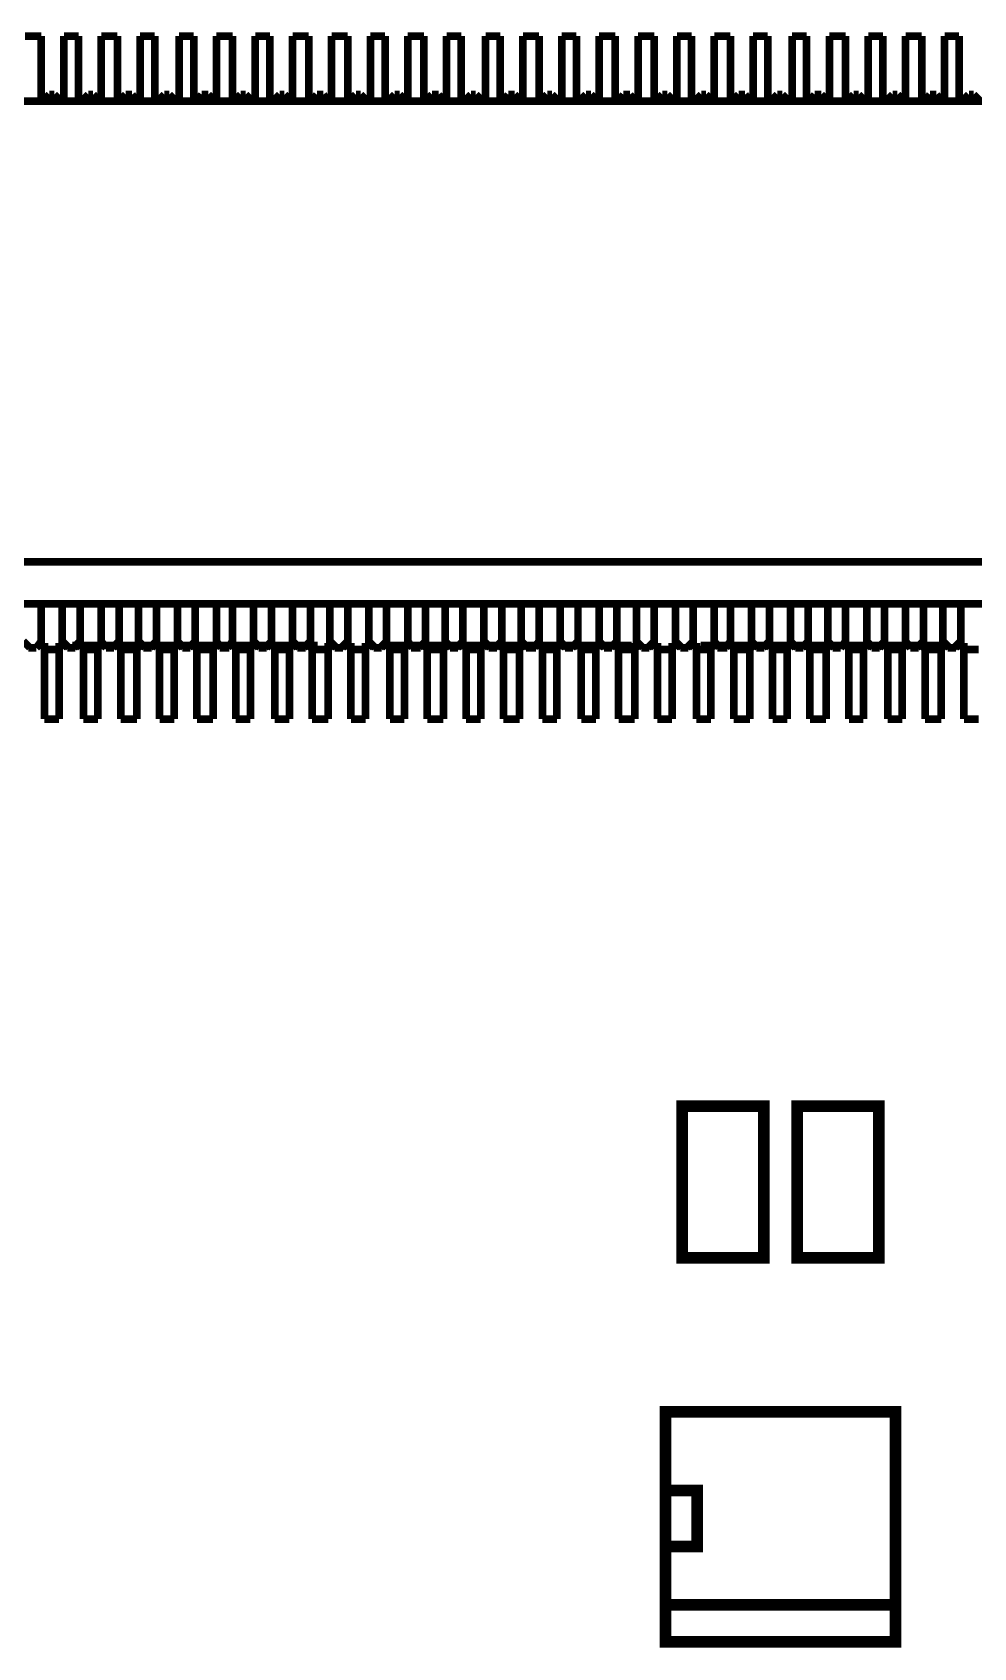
# Model space of a CAD drawing. Extents: x -18 to 363, y 0 to 182.
# Drawn here: x 160.99 to 173.27, y 64.17 to 85.25 of the extents above; entities that cross this region are included whole.
import ezdxf

# ---------------------------------------------------------------- set-up
doc = ezdxf.new("R2010")
doc.units = 0
doc.header["$MEASUREMENT"] = 0
doc.layers.add('ASSEMBLY_OUTLINES_TOP', color=181, linetype='CONTINUOUS')

msp = doc.modelspace()

# ---------------------------------------------------------------- linework, layer by layer
at = {"layer": 'ASSEMBLY_OUTLINES_TOP'}
for points, const_width in [([(160.89, 85.2005), (161.1015, 85.2005)], 0.1), ([(161.1015, 85.2005), (161.1015, 84.3535)], 0.1), ([(161.3975, 85.2005), (161.3975, 84.3535)], 0.1), ([(161.3975, 85.2005), (161.5885, 85.2005)], 0.1), ([(161.5885, 85.2005), (161.5885, 84.3535)], 0.1), ([(161.885, 85.2005), (161.885, 84.3535)], 0.1), ([(161.885, 85.2005), (162.0965, 85.2005)], 0.1), ([(162.0965, 85.2005), (162.0965, 84.3535)], 0.1), ([(162.3925, 85.2005), (162.3925, 84.3535)], 0.1), ([(162.3925, 85.2005), (162.583, 85.2005)], 0.1), ([(162.583, 85.2005), (162.583, 84.3535)], 0.1), ([(162.9005, 85.2005), (162.9005, 84.3535)], 0.1), ([(162.9005, 85.2005), (163.0915, 85.2005)], 0.1), ([(163.0915, 85.2005), (163.0915, 84.3535)], 0.1), ([(163.3875, 85.2005), (163.3875, 84.3535)], 0.1), ([(163.3875, 85.2005), (163.599, 85.2005)], 0.1), ([(163.599, 85.2005), (163.599, 84.3535)], 0.1), ([(163.8955, 85.2005), (163.8955, 84.3535)], 0.1), ([(163.8955, 85.2005), (164.0865, 85.2005)], 0.1), ([(164.0865, 85.2005), (164.0865, 84.3535)], 0.1), ([(164.3825, 85.2005), (164.3825, 84.3535)], 0.1), ([(164.3825, 85.2005), (164.594, 85.2005)], 0.1), ([(164.594, 85.2005), (164.594, 84.3535)], 0.1), ([(164.8905, 85.2005), (164.8905, 84.3535)], 0.1), ([(164.8905, 85.2005), (165.102, 85.2005)], 0.1), ([(165.102, 85.2005), (165.102, 84.3535)], 0.1), ([(165.398, 85.2005), (165.398, 84.3535)], 0.1), ([(165.398, 85.2005), (165.589, 85.2005)], 0.1), ([(165.589, 85.2005), (165.589, 84.3535)], 0.1), ([(165.8855, 85.2005), (165.8855, 84.3535)], 0.1), ([(165.8855, 85.2005), (166.097, 85.2005)], 0.1), ([(166.097, 85.2005), (166.097, 84.3535)], 0.1), ([(166.393, 85.2005), (166.393, 84.3535)], 0.1), ([(166.393, 85.2005), (166.584, 85.2005)], 0.1), ([(166.584, 85.2005), (166.584, 84.3535)], 0.1), ([(166.901, 85.2005), (166.901, 84.3535)], 0.1), ([(166.901, 85.2005), (167.092, 85.2005)], 0.1), ([(167.092, 85.2005), (167.092, 84.3535)], 0.1), ([(167.388, 85.2005), (167.388, 84.3535)], 0.1), ([(167.388, 85.2005), (167.5995, 85.2005)], 0.1), ([(167.5995, 85.2005), (167.5995, 84.3535)], 0.1), ([(167.896, 85.2005), (167.896, 84.3535)], 0.1), ([(167.896, 85.2005), (168.0865, 85.2005)], 0.1), ([(168.0865, 85.2005), (168.0865, 84.3535)], 0.1), ([(168.383, 85.2005), (168.383, 84.3535)], 0.1), ([(168.383, 85.2005), (168.5945, 85.2005)], 0.1), ([(168.5945, 85.2005), (168.5945, 84.3535)], 0.1), ([(168.891, 85.2005), (168.891, 84.3535)], 0.1), ([(168.891, 85.2005), (169.1025, 85.2005)], 0.1), ([(169.1025, 85.2005), (169.1025, 84.3535)], 0.1), ([(169.3985, 85.2005), (169.3985, 84.3535)], 0.1), ([(169.3985, 85.2005), (169.5895, 85.2005)], 0.1), ([(169.5895, 85.2005), (169.5895, 84.3535)], 0.1), ([(169.8855, 85.2005), (169.8855, 84.3535)], 0.1), ([(169.8855, 85.2005), (170.0975, 85.2005)], 0.1), ([(170.0975, 85.2005), (170.0975, 84.3535)], 0.1), ([(170.3935, 85.2005), (170.3935, 84.3535)], 0.1), ([(170.3935, 85.2005), (170.5845, 85.2005)], 0.1), ([(170.5845, 85.2005), (170.5845, 84.3535)], 0.1), ([(170.9015, 85.2005), (170.9015, 84.3535)], 0.1), ([(170.9015, 85.2005), (171.092, 85.2005)], 0.1), ([(171.092, 85.2005), (171.092, 84.3535)], 0.1), ([(171.3885, 85.2005), (171.3885, 84.3535)], 0.1), ([(171.3885, 85.2005), (171.6, 85.2005)], 0.1), ([(171.6, 85.2005), (171.6, 84.3535)], 0.1), ([(171.8965, 85.2005), (171.8965, 84.3535)], 0.1), ([(171.8965, 85.2005), (172.087, 85.2005)], 0.1), ([(172.087, 85.2005), (172.087, 84.3535)], 0.1), ([(172.3835, 85.2005), (172.3835, 84.3535)], 0.1), ([(172.3835, 85.2005), (172.595, 85.2005)], 0.1), ([(172.595, 85.2005), (172.595, 84.3535)], 0.1), ([(172.8915, 85.2005), (172.8915, 84.3535)], 0.1), ([(172.8915, 85.2005), (173.082, 85.2005)], 0.1), ([(173.082, 85.2005), (173.082, 84.3535)], 0.1), ([(97.45335, 84.3535), (184.0465, 84.3535)], 0.1), ([(161.123, 84.3535), (161.2075, 84.4385)], 0.1), ([(161.2075, 84.4385), (161.271, 84.4385)], 0.1), ([(161.271, 84.4385), (161.3555, 84.3535)], 0.1), ([(161.6305, 84.3535), (161.7155, 84.4385)], 0.1), ([(161.7155, 84.4385), (161.779, 84.4385)], 0.1), ([(161.779, 84.4385), (161.8635, 84.3535)], 0.1), ([(162.1175, 84.3535), (162.2025, 84.4385)], 0.1), ([(162.2025, 84.4385), (162.2865, 84.4385)], 0.1), ([(162.2865, 84.4385), (162.3505, 84.3535)], 0.1), ([(162.6255, 84.3535), (162.7105, 84.4385)], 0.1), ([(162.7105, 84.4385), (162.7735, 84.4385)], 0.1), ([(162.7735, 84.4385), (162.8585, 84.3535)], 0.1), ([(163.1335, 84.3535), (163.197, 84.4385)], 0.1), ([(163.197, 84.4385), (163.2815, 84.4385)], 0.1), ([(163.2815, 84.4385), (163.3665, 84.3535)], 0.1), ([(163.6205, 84.3535), (163.705, 84.4385)], 0.1), ([(163.705, 84.4385), (163.7685, 84.4385)], 0.1), ([(163.7685, 84.4385), (163.8535, 84.3535)], 0.1), ([(164.1285, 84.3535), (164.213, 84.4385)], 0.1), ([(164.213, 84.4385), (164.2765, 84.4385)], 0.1), ([(164.2765, 84.4385), (164.361, 84.3535)], 0.1), ([(164.636, 84.3535), (164.6995, 84.4385)], 0.1), ([(164.6995, 84.4385), (164.7845, 84.4385)], 0.1), ([(164.7845, 84.4385), (164.8485, 84.3535)], 0.1), ([(165.123, 84.3535), (165.208, 84.4385)], 0.1), ([(165.208, 84.4385), (165.2715, 84.4385)], 0.1), ([(165.2715, 84.4385), (165.356, 84.3535)], 0.1), ([(165.631, 84.3535), (165.716, 84.4385)], 0.1), ([(165.716, 84.4385), (165.779, 84.4385)], 0.1), ([(165.779, 84.4385), (165.864, 84.3535)], 0.1), ([(166.118, 84.3535), (166.203, 84.4385)], 0.1), ([(166.203, 84.4385), (166.287, 84.4385)], 0.1), ([(166.287, 84.4385), (166.351, 84.3535)], 0.1), ([(166.626, 84.3535), (166.7105, 84.4385)], 0.1), ([(166.7105, 84.4385), (166.774, 84.4385)], 0.1), ([(166.774, 84.4385), (166.859, 84.3535)], 0.1), ([(167.134, 84.3535), (167.197, 84.4385)], 0.1), ([(167.197, 84.4385), (167.282, 84.4385)], 0.1), ([(167.282, 84.4385), (167.3665, 84.3535)], 0.1), ([(167.621, 84.3535), (167.7055, 84.4385)], 0.1), ([(167.7055, 84.4385), (167.769, 84.4385)], 0.1), ([(167.769, 84.4385), (167.854, 84.3535)], 0.1), ([(168.129, 84.3535), (168.2135, 84.4385)], 0.1), ([(168.2135, 84.4385), (168.277, 84.4385)], 0.1), ([(168.277, 84.4385), (168.3615, 84.3535)], 0.1), ([(168.6365, 84.3535), (168.7005, 84.4385)], 0.1), ([(168.7005, 84.4385), (168.7845, 84.4385)], 0.1), ([(168.7845, 84.4385), (168.849, 84.3535)], 0.1), ([(169.1235, 84.3535), (169.2085, 84.4385)], 0.1), ([(169.2085, 84.4385), (169.272, 84.4385)], 0.1), ([(169.272, 84.4385), (169.3565, 84.3535)], 0.1), ([(169.6315, 84.3535), (169.7165, 84.4385)], 0.1), ([(169.7165, 84.4385), (169.7795, 84.4385)], 0.1), ([(169.7795, 84.4385), (169.8645, 84.3535)], 0.1), ([(170.1185, 84.3535), (170.2035, 84.4385)], 0.1), ([(170.2035, 84.4385), (170.288, 84.4385)], 0.1), ([(170.288, 84.4385), (170.3515, 84.3535)], 0.1), ([(170.6265, 84.3535), (170.711, 84.4385)], 0.1), ([(170.711, 84.4385), (170.7745, 84.4385)], 0.1), ([(170.7745, 84.4385), (170.8595, 84.3535)], 0.1), ([(171.1345, 84.3535), (171.1985, 84.4385)], 0.1), ([(171.1985, 84.4385), (171.2825, 84.4385)], 0.1), ([(171.2825, 84.4385), (171.367, 84.3535)], 0.1), ([(171.6215, 84.3535), (171.706, 84.4385)], 0.1), ([(171.706, 84.4385), (171.7695, 84.4385)], 0.1), ([(171.7695, 84.4385), (171.8545, 84.3535)], 0.1), ([(172.129, 84.3535), (172.214, 84.4385)], 0.1), ([(172.214, 84.4385), (172.2775, 84.4385)], 0.1), ([(172.2775, 84.4385), (172.362, 84.3535)], 0.1), ([(172.637, 84.3535), (172.701, 84.4385)], 0.1), ([(172.701, 84.4385), (172.786, 84.4385)], 0.1), ([(172.786, 84.4385), (172.849, 84.3535)], 0.1), ([(173.124, 84.3535), (173.209, 84.4385)], 0.1), ([(173.209, 84.4385), (173.2725, 84.4385)], 0.1), ([(173.2725, 84.4385), (173.357, 84.3535)], 0.1), ([(99.54865, 78.3425), (181.9505, 78.3425)], 0.1), ([(99.54865, 77.792), (181.9505, 77.792)], 0.1), ([(161.1015, 77.792), (161.1015, 77.284)], 0.1), ([(161.3765, 77.792), (161.3765, 77.284)], 0.1), ([(161.6095, 77.792), (161.6095, 77.284)], 0.1), ([(161.885, 77.792), (161.885, 77.284)], 0.1), ([(162.1175, 77.792), (162.1175, 77.284)], 0.1), ([(162.3715, 77.792), (162.3715, 77.284)], 0.1), ([(162.604, 77.792), (162.604, 77.284)], 0.1), ([(162.88, 77.792), (162.88, 77.284)], 0.1), ([(163.112, 77.792), (163.112, 77.284)], 0.1), ([(163.3875, 77.792), (163.3875, 77.284)], 0.1), ([(163.599, 77.792), (163.599, 77.284)], 0.1), ([(163.874, 77.792), (163.874, 77.284)], 0.1), ([(164.107, 77.792), (164.107, 77.284)], 0.1), ([(164.3825, 77.792), (164.3825, 77.284)], 0.1), ([(164.6155, 77.792), (164.6155, 77.284)], 0.1), ([(164.869, 77.792), (164.869, 77.284)], 0.1), ([(165.102, 77.792), (165.102, 77.284)], 0.1), ([(165.3775, 77.792), (165.3775, 77.284)], 0.1), ([(165.6095, 77.792), (165.6095, 77.284)], 0.1), ([(165.8855, 77.792), (165.8855, 77.284)], 0.1), ([(166.118, 77.792), (166.118, 77.284)], 0.1), ([(166.372, 77.792), (166.372, 77.284)], 0.1), ([(166.6045, 77.792), (166.6045, 77.284)], 0.1), ([(166.88, 77.792), (166.88, 77.284)], 0.1), ([(167.113, 77.792), (167.113, 77.284)], 0.1), ([(167.3665, 77.792), (167.3665, 77.284)], 0.1), ([(167.5995, 77.792), (167.5995, 77.284)], 0.1), ([(167.8745, 77.792), (167.8745, 77.284)], 0.1), ([(168.1075, 77.792), (168.1075, 77.284)], 0.1), ([(168.383, 77.792), (168.383, 77.284)], 0.1), ([(168.616, 77.792), (168.616, 77.284)], 0.1), ([(168.8695, 77.792), (168.8695, 77.284)], 0.1), ([(169.1025, 77.792), (169.1025, 77.284)], 0.1), ([(169.378, 77.792), (169.378, 77.284)], 0.1), ([(169.611, 77.792), (169.611, 77.284)], 0.1), ([(169.8855, 77.792), (169.8855, 77.284)], 0.1), ([(170.0975, 77.792), (170.0975, 77.284)], 0.1), ([(170.372, 77.792), (170.372, 77.284)], 0.1), ([(170.605, 77.792), (170.605, 77.284)], 0.1), ([(170.8805, 77.792), (170.8805, 77.284)], 0.1), ([(171.1135, 77.792), (171.1135, 77.284)], 0.1), ([(171.367, 77.792), (171.367, 77.284)], 0.1), ([(171.6, 77.792), (171.6, 77.284)], 0.1), ([(171.8755, 77.792), (171.8755, 77.284)], 0.1), ([(172.108, 77.792), (172.108, 77.284)], 0.1), ([(172.3835, 77.792), (172.3835, 77.284)], 0.1), ([(172.6165, 77.792), (172.6165, 77.284)], 0.1), ([(172.87, 77.792), (172.87, 77.284)], 0.1), ([(173.103, 77.792), (173.103, 77.284)], 0.1), ([(160.8685, 77.305), (160.9535, 77.2205)], 0.1), ([(161.038, 77.2205), (161.1015, 77.305)], 0.1), ([(161.3765, 77.305), (161.461, 77.2205)], 0.1), ([(161.5245, 77.2205), (161.6095, 77.305)], 0.1), ([(161.885, 77.305), (161.948, 77.2205)], 0.1), ([(162.033, 77.2205), (162.1175, 77.305)], 0.1), ([(162.3715, 77.305), (162.456, 77.2205)], 0.1), ([(162.5195, 77.2205), (162.604, 77.305)], 0.1), ([(162.88, 77.305), (162.964, 77.2205)], 0.1), ([(163.028, 77.2205), (163.112, 77.305)], 0.1), ([(163.3875, 77.305), (163.451, 77.2205)], 0.1), ([(163.5355, 77.2205), (163.599, 77.305)], 0.1), ([(163.874, 77.305), (163.959, 77.2205)], 0.1), ([(164.022, 77.2205), (164.107, 77.305)], 0.1), ([(164.3825, 77.305), (164.4675, 77.2205)], 0.1), ([(164.5305, 77.2205), (164.6155, 77.305)], 0.1), ([(164.869, 77.305), (164.954, 77.2205)], 0.1), ([(165.017, 77.2205), (165.102, 77.305)], 0.1), ([(165.3775, 77.305), (165.4615, 77.2205)], 0.1), ([(165.5255, 77.2205), (165.6095, 77.305)], 0.1), ([(165.8855, 77.305), (165.9485, 77.2205)], 0.1), ([(166.0335, 77.2205), (166.118, 77.305)], 0.1), ([(166.372, 77.305), (166.4565, 77.2205)], 0.1), ([(166.52, 77.2205), (166.6045, 77.305)], 0.1), ([(166.88, 77.305), (166.965, 77.2205)], 0.1), ([(167.0285, 77.2205), (167.113, 77.305)], 0.1), ([(167.3665, 77.305), (167.4515, 77.2205)], 0.1), ([(167.536, 77.2205), (167.5995, 77.305)], 0.1), ([(167.8745, 77.305), (167.9595, 77.2205)], 0.1), ([(168.0235, 77.2205), (168.1075, 77.305)], 0.1), ([(168.383, 77.305), (168.4675, 77.2205)], 0.1), ([(168.531, 77.2205), (168.616, 77.305)], 0.1), ([(168.8695, 77.305), (168.954, 77.2205)], 0.1), ([(169.0175, 77.2205), (169.1025, 77.305)], 0.1), ([(169.378, 77.305), (169.462, 77.2205)], 0.1), ([(169.526, 77.2205), (169.611, 77.305)], 0.1), ([(169.8855, 77.305), (169.949, 77.2205)], 0.1), ([(170.034, 77.2205), (170.0975, 77.305)], 0.1), ([(170.372, 77.305), (170.457, 77.2205)], 0.1), ([(170.5205, 77.2205), (170.605, 77.305)], 0.1), ([(170.8805, 77.305), (170.9655, 77.2205)], 0.1), ([(171.029, 77.2205), (171.1135, 77.305)], 0.1), ([(171.367, 77.305), (171.452, 77.2205)], 0.1), ([(171.5365, 77.2205), (171.6, 77.305)], 0.1), ([(171.8755, 77.305), (171.9595, 77.2205)], 0.1), ([(172.024, 77.2205), (172.108, 77.305)], 0.1), ([(172.3835, 77.305), (172.447, 77.2205)], 0.1), ([(172.5315, 77.2205), (172.6165, 77.305)], 0.1), ([(172.87, 77.305), (172.9545, 77.2205)], 0.1), ([(173.018, 77.2205), (173.103, 77.305)], 0.1), ([(160.932, 77.2205), (161.038, 77.2205)], 0.1), ([(161.038, 77.2205), (161.1015, 77.284)], 0.1), ([(161.1015, 77.284), (161.144, 77.284)], 0.1), ([(161.144, 76.289), (161.144, 77.284)], 0.1), ([(161.144, 77.1995), (161.3345, 77.1995)], 0.1), ([(161.3345, 76.289), (161.3345, 77.284)], 0.1), ([(161.3345, 77.284), (161.3765, 77.284)], 0.1), ([(161.4405, 77.2205), (161.3765, 77.284)], 0.1), ([(161.4405, 77.2205), (161.546, 77.2205)], 0.1), ([(161.5075, 77.25), (164.7079, 77.25)], 0.1), ([(161.546, 77.2205), (161.6095, 77.284)], 0.1), ([(161.6095, 77.284), (161.652, 77.284)], 0.1), ([(161.652, 76.289), (161.652, 77.284)], 0.1), ([(161.652, 77.1995), (161.842, 77.1995)], 0.1), ([(161.842, 76.289), (161.842, 77.284)], 0.1), ([(161.842, 77.284), (161.885, 77.284)], 0.1), ([(161.948, 77.2205), (161.885, 77.284)], 0.1), ([(161.948, 77.2205), (162.0535, 77.2205)], 0.1), ([(162.0535, 77.2205), (162.1175, 77.284)], 0.1), ([(162.1175, 77.284), (162.1385, 77.284)], 0.1), ([(162.1385, 76.289), (162.1385, 77.284)], 0.1), ([(162.1385, 77.1995), (162.3505, 77.1995)], 0.1), ([(162.3505, 76.289), (162.3505, 77.284)], 0.1), ([(162.3505, 77.284), (162.3715, 77.284)], 0.1), ([(162.4345, 77.2205), (162.3715, 77.284)], 0.1), ([(162.4345, 77.2205), (162.541, 77.2205)], 0.1), ([(162.541, 77.2205), (162.604, 77.284)], 0.1), ([(162.604, 77.284), (162.647, 77.284)], 0.1), ([(162.647, 76.289), (162.647, 77.284)], 0.1), ([(162.647, 77.1995), (162.837, 77.1995)], 0.1), ([(162.837, 76.289), (162.837, 77.284)], 0.1), ([(162.837, 77.284), (162.88, 77.284)], 0.1), ([(162.943, 77.2205), (162.88, 77.284)], 0.1), ([(162.943, 77.2205), (163.0485, 77.2205)], 0.1), ([(163.0485, 77.2205), (163.112, 77.284)], 0.1), ([(163.112, 77.284), (163.1335, 77.284)], 0.1), ([(163.1335, 76.289), (163.1335, 77.284)], 0.1), ([(163.1335, 77.1995), (163.345, 77.1995)], 0.1), ([(163.345, 76.289), (163.345, 77.284)], 0.1), ([(163.345, 77.284), (163.3875, 77.284)], 0.1), ([(163.4295, 77.2205), (163.3875, 77.284)], 0.1), ([(163.4295, 77.2205), (163.557, 77.2205)], 0.1), ([(163.557, 77.2205), (163.599, 77.284)], 0.1), ([(163.599, 77.284), (163.641, 77.284)], 0.1), ([(163.641, 76.289), (163.641, 77.284)], 0.1), ([(163.641, 77.1995), (163.832, 77.1995)], 0.1), ([(163.832, 76.289), (163.832, 77.284)], 0.1), ([(163.832, 77.284), (163.874, 77.284)], 0.1), ([(163.938, 77.2205), (163.874, 77.284)], 0.1), ([(163.938, 77.2205), (164.0435, 77.2205)], 0.1), ([(164.0435, 77.2205), (164.107, 77.284)], 0.1), ([(164.107, 77.284), (164.1495, 77.284)], 0.1), ([(164.1495, 76.289), (164.1495, 77.284)], 0.1), ([(164.1495, 77.1995), (164.34, 77.1995)], 0.1), ([(164.34, 76.289), (164.34, 77.284)], 0.1), ([(164.34, 77.284), (164.3825, 77.284)], 0.1), ([(164.446, 77.2205), (164.3825, 77.284)], 0.1), ([(164.446, 77.2205), (164.5515, 77.2205)], 0.1), ([(164.5515, 77.2205), (164.6155, 77.284)], 0.1), ([(164.6155, 77.284), (164.636, 77.284)], 0.1), ([(164.636, 76.289), (164.636, 77.284)], 0.1), ([(164.636, 77.1995), (164.8485, 77.1995)], 0.1), ([(164.8485, 76.289), (164.8485, 77.284)], 0.1), ([(164.8485, 77.284), (164.869, 77.284)], 0.1), ([(164.9325, 77.2205), (164.869, 77.284)], 0.1), ([(164.9325, 77.2205), (165.0385, 77.2205)], 0.1), ([(165.0385, 77.2205), (165.102, 77.284)], 0.1), ([(165.102, 77.284), (165.1445, 77.284)], 0.1), ([(165.1445, 76.289), (165.1445, 77.284)], 0.1), ([(165.1445, 77.1995), (165.335, 77.1995)], 0.1), ([(165.335, 76.289), (165.335, 77.284)], 0.1), ([(165.335, 77.284), (165.3775, 77.284)], 0.1), ([(165.441, 77.2205), (165.3775, 77.284)], 0.1), ([(165.441, 77.2205), (165.5465, 77.2205)], 0.1), ([(165.5465, 77.2205), (165.6095, 77.284)], 0.1), ([(165.608, 77.25), (168.8084, 77.25)], 0.1), ([(165.6095, 77.284), (165.6525, 77.284)], 0.1), ([(165.6525, 76.289), (165.6525, 77.284)], 0.1), ([(165.6525, 77.1995), (165.8425, 77.1995)], 0.1), ([(165.8425, 76.289), (165.8425, 77.284)], 0.1), ([(165.8425, 77.284), (165.8855, 77.284)], 0.1), ([(165.9275, 77.2205), (165.8855, 77.284)], 0.1), ([(165.9275, 77.2205), (166.055, 77.2205)], 0.1), ([(166.055, 77.2205), (166.118, 77.284)], 0.1), ([(166.118, 77.284), (166.139, 77.284)], 0.1), ([(166.139, 76.289), (166.139, 77.284)], 0.1), ([(166.139, 77.1995), (166.351, 77.1995)], 0.1), ([(166.351, 76.289), (166.351, 77.284)], 0.1), ([(166.351, 77.284), (166.372, 77.284)], 0.1), ([(166.436, 77.2205), (166.372, 77.284)], 0.1), ([(166.436, 77.2205), (166.5415, 77.2205)], 0.1), ([(166.5415, 77.2205), (166.6045, 77.284)], 0.1), ([(166.6045, 77.284), (166.6475, 77.284)], 0.1), ([(166.6475, 76.289), (166.6475, 77.284)], 0.1), ([(166.6475, 77.1995), (166.8375, 77.1995)], 0.1), ([(166.8375, 76.289), (166.8375, 77.284)], 0.1), ([(166.8375, 77.284), (166.88, 77.284)], 0.1), ([(166.9435, 77.2205), (166.88, 77.284)], 0.1), ([(166.9435, 77.2205), (167.049, 77.2205)], 0.1), ([(167.049, 77.2205), (167.113, 77.284)], 0.1), ([(167.113, 77.284), (167.134, 77.284)], 0.1), ([(167.134, 76.289), (167.134, 77.284)], 0.1), ([(167.134, 77.1995), (167.3455, 77.1995)], 0.1), ([(167.3455, 76.289), (167.3455, 77.284)], 0.1), ([(167.3455, 77.284), (167.3665, 77.284)], 0.1), ([(167.43, 77.2205), (167.3665, 77.284)], 0.1), ([(167.43, 77.2205), (167.5575, 77.2205)], 0.1), ([(167.5575, 77.2205), (167.5995, 77.284)], 0.1), ([(167.5995, 77.284), (167.6425, 77.284)], 0.1), ([(167.6425, 76.289), (167.6425, 77.284)], 0.1), ([(167.6425, 77.1995), (167.8325, 77.1995)], 0.1), ([(167.8325, 76.289), (167.8325, 77.284)], 0.1), ([(167.8325, 77.284), (167.8745, 77.284)], 0.1), ([(167.9385, 77.2205), (167.8745, 77.284)], 0.1), ([(167.9385, 77.2205), (168.044, 77.2205)], 0.1), ([(168.044, 77.2205), (168.1075, 77.284)], 0.1), ([(168.1075, 77.284), (168.15, 77.284)], 0.1), ([(168.15, 76.289), (168.15, 77.284)], 0.1), ([(168.15, 77.1995), (168.3405, 77.1995)], 0.1), ([(168.3405, 76.289), (168.3405, 77.284)], 0.1), ([(168.3405, 77.284), (168.383, 77.284)], 0.1), ([(168.4465, 77.2205), (168.383, 77.284)], 0.1), ([(168.4465, 77.2205), (168.5525, 77.2205)], 0.1), ([(168.5525, 77.2205), (168.616, 77.284)], 0.1), ([(168.616, 77.284), (168.6365, 77.284)], 0.1), ([(168.6365, 76.289), (168.6365, 77.284)], 0.1), ([(168.6365, 77.1995), (168.849, 77.1995)], 0.1), ([(168.849, 76.289), (168.849, 77.284)], 0.1), ([(168.849, 77.284), (168.8695, 77.284)], 0.1), ([(168.933, 77.2205), (168.8695, 77.284)], 0.1), ([(168.933, 77.2205), (169.039, 77.2205)], 0.1), ([(169.039, 77.2205), (169.1025, 77.284)], 0.1), ([(169.1025, 77.284), (169.145, 77.284)], 0.1), ([(169.145, 76.289), (169.145, 77.284)], 0.1), ([(169.145, 77.1995), (169.335, 77.1995)], 0.1), ([(169.335, 76.289), (169.335, 77.284)], 0.1), ([(169.335, 77.284), (169.378, 77.284)], 0.1), ([(169.4415, 77.2205), (169.378, 77.284)], 0.1), ([(169.4415, 77.2205), (169.547, 77.2205)], 0.1), ([(169.547, 77.2205), (169.611, 77.284)], 0.1), ([(169.611, 77.284), (169.653, 77.284)], 0.1), ([(169.653, 76.289), (169.653, 77.284)], 0.1), ([(169.653, 77.1995), (169.843, 77.1995)], 0.1), ([(169.7085, 77.25), (172.9089, 77.25)], 0.1), ([(169.843, 76.289), (169.843, 77.284)], 0.1), ([(169.843, 77.284), (169.8855, 77.284)], 0.1), ([(169.928, 77.2205), (169.8855, 77.284)], 0.1), ([(169.928, 77.2205), (170.055, 77.2205)], 0.1), ([(170.055, 77.2205), (170.0975, 77.284)], 0.1), ([(170.0975, 77.284), (170.14, 77.284)], 0.1), ([(170.14, 76.289), (170.14, 77.284)], 0.1), ([(170.14, 77.1995), (170.3515, 77.1995)], 0.1), ([(170.3515, 76.289), (170.3515, 77.284)], 0.1), ([(170.3515, 77.284), (170.372, 77.284)], 0.1), ([(170.4365, 77.2205), (170.372, 77.284)], 0.1), ([(170.4365, 77.2205), (170.5415, 77.2205)], 0.1), ([(170.5415, 77.2205), (170.605, 77.284)], 0.1), ([(170.605, 77.284), (170.648, 77.284)], 0.1), ([(170.648, 76.289), (170.648, 77.284)], 0.1), ([(170.648, 77.1995), (170.838, 77.1995)], 0.1), ([(170.838, 76.289), (170.838, 77.284)], 0.1), ([(170.838, 77.284), (170.8805, 77.284)], 0.1), ([(170.944, 77.2205), (170.8805, 77.284)], 0.1), ([(170.944, 77.2205), (171.0495, 77.2205)], 0.1), ([(171.0495, 77.2205), (171.1135, 77.284)], 0.1), ([(171.1135, 77.284), (171.1345, 77.284)], 0.1), ([(171.1345, 76.289), (171.1345, 77.284)], 0.1), ([(171.1345, 77.1995), (171.3465, 77.1995)], 0.1), ([(171.3465, 76.289), (171.3465, 77.284)], 0.1), ([(171.3465, 77.284), (171.367, 77.284)], 0.1), ([(171.4305, 77.2205), (171.367, 77.284)], 0.1), ([(171.4305, 77.2205), (171.5365, 77.2205)], 0.1), ([(171.5365, 77.2205), (171.6, 77.284)], 0.1), ([(171.6, 77.284), (171.6425, 77.284)], 0.1), ([(171.6425, 76.289), (171.6425, 77.284)], 0.1), ([(171.6425, 77.1995), (171.833, 77.1995)], 0.1), ([(171.833, 76.289), (171.833, 77.284)], 0.1), ([(171.833, 77.284), (171.8755, 77.284)], 0.1), ([(171.939, 77.2205), (171.8755, 77.284)], 0.1), ([(171.939, 77.2205), (172.0445, 77.2205)], 0.1), ([(172.0445, 77.2205), (172.108, 77.284)], 0.1), ([(172.108, 77.284), (172.1505, 77.284)], 0.1), ([(172.1505, 76.289), (172.1505, 77.284)], 0.1), ([(172.1505, 77.1995), (172.3405, 77.1995)], 0.1), ([(172.3405, 76.289), (172.3405, 77.284)], 0.1), ([(172.3405, 77.284), (172.3835, 77.284)], 0.1), ([(172.447, 77.2205), (172.3835, 77.284)], 0.1), ([(172.447, 77.2205), (172.553, 77.2205)], 0.1), ([(172.553, 77.2205), (172.6165, 77.284)], 0.1), ([(172.6165, 77.284), (172.637, 77.284)], 0.1), ([(172.637, 76.289), (172.637, 77.284)], 0.1), ([(172.637, 77.1995), (172.849, 77.1995)], 0.1), ([(172.849, 76.289), (172.849, 77.284)], 0.1), ([(172.849, 77.284), (172.87, 77.284)], 0.1), ([(172.934, 77.2205), (172.87, 77.284)], 0.1), ([(172.934, 77.2205), (173.0395, 77.2205)], 0.1), ([(173.0395, 77.2205), (173.103, 77.284)], 0.1), ([(173.103, 77.284), (173.1455, 77.284)], 0.1), ([(173.1455, 76.289), (173.1455, 77.284)], 0.1), ([(173.1455, 77.1995), (173.3355, 77.1995)], 0.1), ([(161.144, 76.289), (161.3345, 76.289)], 0.1), ([(161.652, 76.289), (161.842, 76.289)], 0.1), ([(162.1385, 76.289), (162.3505, 76.289)], 0.1), ([(162.647, 76.289), (162.837, 76.289)], 0.1), ([(163.1335, 76.289), (163.345, 76.289)], 0.1), ([(163.641, 76.289), (163.832, 76.289)], 0.1), ([(164.1495, 76.289), (164.34, 76.289)], 0.1), ([(164.636, 76.289), (164.8485, 76.289)], 0.1), ([(165.1445, 76.289), (165.335, 76.289)], 0.1), ([(165.6525, 76.289), (165.8425, 76.289)], 0.1), ([(166.139, 76.289), (166.351, 76.289)], 0.1), ([(166.6475, 76.289), (166.8375, 76.289)], 0.1), ([(167.134, 76.289), (167.3455, 76.289)], 0.1), ([(167.6425, 76.289), (167.8325, 76.289)], 0.1), ([(168.15, 76.289), (168.3405, 76.289)], 0.1), ([(168.6365, 76.289), (168.849, 76.289)], 0.1), ([(169.145, 76.289), (169.335, 76.289)], 0.1), ([(169.653, 76.289), (169.843, 76.289)], 0.1), ([(170.14, 76.289), (170.3515, 76.289)], 0.1), ([(170.648, 76.289), (170.838, 76.289)], 0.1), ([(171.1345, 76.289), (171.3465, 76.289)], 0.1), ([(171.6425, 76.289), (171.833, 76.289)], 0.1), ([(172.1505, 76.289), (172.3405, 76.289)], 0.1), ([(172.637, 76.289), (172.849, 76.289)], 0.1), ([(173.1455, 76.289), (173.3355, 76.289)], 0.1), ([(169.25, 64.734), (172.25, 64.734)], 0.1524)]:
    msp.add_lwpolyline(points, dxfattribs=dict(at, const_width=const_width))
at = {"layer": 'ASSEMBLY_OUTLINES_TOP', "const_width": 0.1524}
for points in [[(169.4666, 69.2594), (169.4666, 71.2406), (170.5334, 71.2406), (170.5334, 69.2594)], [(170.9666, 69.2594), (170.9666, 71.2406), (172.0334, 71.2406), (172.0334, 69.2594)], [(169.25, 64.25), (169.25, 67.25), (172.25, 67.25), (172.25, 64.25)], [(169.25, 65.496), (169.25, 66.2263), (169.6627, 66.2263), (169.6627, 65.496)]]:
    msp.add_lwpolyline(points, close=True, dxfattribs=at)

doc.saveas('drawing.dxf')
